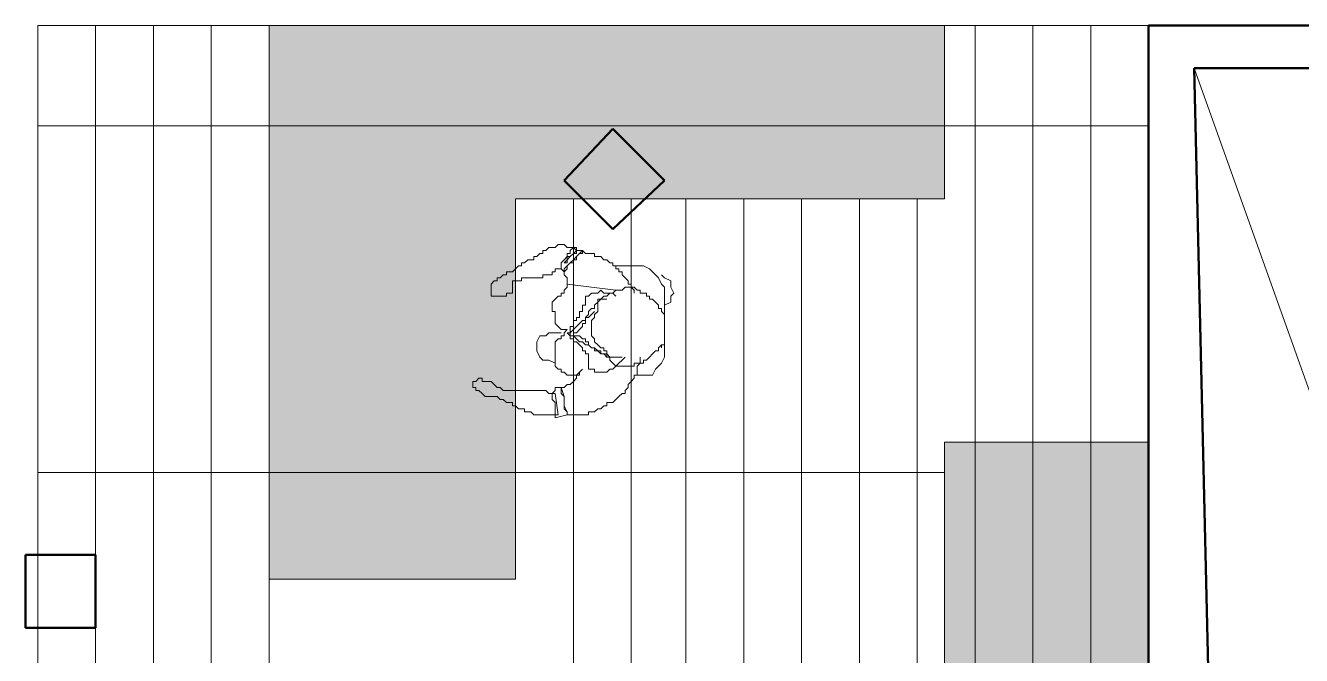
# Model space of a CAD drawing. Header units: millimetres. Extents: x 0.4 to 34.5, y 0.3 to 53.8.
# Drawn here: x 25.478 to 29.916, y 19.499 to 21.691 of the extents above; entities that cross this region are included whole.
import ezdxf

# ---------------------------------------------------------------- set-up
doc = ezdxf.new("R2010")
doc.units = ezdxf.units.MM
doc.header["$MEASUREMENT"] = 0
doc.layers.add('Layer 1', color=7, linetype='Continuous')

msp = doc.modelspace()

# ---------------------------------------------------------------- hatches: boundary and pattern name
at = {"layer": 'Layer 1', "true_color": 0xddba99}
for points in [[(26.3252, 21.6913), (26.3252, 19.7651), (27.1825, 19.7651), (27.1825, 21.088), (28.6748, 21.088), (28.6748, 21.6913)], [(28.6748, 20.2413), (29.3839, 20.2413), (29.3839, 15.3411), (28.6748, 15.3411)]]:
    msp.add_hatch(color=31, dxfattribs=at).paths.add_polyline_path(points)

# ---------------------------------------------------------------- linework, layer by layer
at = {"layer": 'Layer 1', "color": 33, "lineweight": 5, "true_color": 0xcc9966}
for points in [[(25.5208, 15.3411), (25.5208, 21.6913)], [(25.5208, 21.6913), (25.5208, 15.3411)], [(25.7219, 21.6913), (25.7219, 15.3411)], [(25.923, 21.6913), (25.923, 15.3411)], [(26.1241, 21.6913), (26.1241, 15.3411)], [(26.3252, 21.6913), (26.3252, 15.3411)], [(26.3252, 15.3411), (26.3252, 21.6913)], [(28.7806, 21.6913), (28.7806, 15.3411)], [(28.9817, 21.6913), (28.9817, 15.3411)], [(29.1828, 21.6913), (29.1828, 15.3411)], [(27.3836, 21.088), (27.3836, 15.3411)], [(27.5846, 21.088), (27.5846, 15.3411)], [(27.7751, 21.088), (27.7751, 15.3411)], [(27.9763, 21.088), (27.9763, 15.3411)], [(28.1773, 21.088), (28.1773, 15.3411)], [(28.3784, 21.088), (28.3784, 15.3411)], [(28.5795, 21.088), (28.5795, 15.3411)]]:
    msp.add_lwpolyline(points, dxfattribs=at)
at = {"layer": 'Layer 1', "color": 253, "lineweight": 5, "true_color": 0xccaa99}
msp.add_lwpolyline([(25.5208, 21.6913), (29.5426, 21.6913)], dxfattribs=at)
at = {"layer": 'Layer 1', "lineweight": 0}
for points in [[(26.3252, 21.6913), (26.3252, 19.7651), (27.1825, 19.7651), (27.1825, 21.088), (28.6748, 21.088), (28.6748, 21.6913), (26.3252, 21.6913)], [(27.3941, 20.9081), (27.3836, 20.9187), (27.373, 20.9187), (27.3624, 20.9187), (27.3518, 20.9292), (27.3412, 20.9292), (27.3306, 20.9292), (27.32, 20.9187), (27.3095, 20.9187), (27.2989, 20.9187), (27.2883, 20.9081), (27.2777, 20.9081), (27.2777, 20.8975), (27.2671, 20.8975), (27.2566, 20.8869), (27.246, 20.8869), (27.246, 20.8764), (27.2354, 20.8764), (27.2248, 20.8764), (27.2142, 20.8658), (27.2036, 20.8658), (27.2036, 20.8552), (27.193, 20.8552), (27.1825, 20.8446), (27.1719, 20.834), (27.1613, 20.834), (27.1507, 20.834), (27.1507, 20.8234), (27.1401, 20.8234), (27.1296, 20.8128), (27.119, 20.8128), (27.119, 20.8022), (27.1084, 20.8022), (27.0978, 20.7917), (27.0978, 20.7811), (27.0978, 20.7705), (27.0978, 20.7599), (27.0978, 20.7493), (27.1084, 20.7493), (27.119, 20.7493), (27.1296, 20.7493), (27.1401, 20.7493), (27.1507, 20.7493), (27.1507, 20.7599), (27.1613, 20.7599), (27.1719, 20.7599), (27.1719, 20.7811), (27.1719, 20.7917), (27.1719, 20.8022), (27.1825, 20.8022), (27.193, 20.8022), (27.2036, 20.8022), (27.2036, 20.8128), (27.2142, 20.8128), (27.2248, 20.8128), (27.2354, 20.8128), (27.246, 20.8128), (27.2566, 20.8128), (27.2671, 20.8128), (27.2777, 20.8128), (27.2777, 20.8234), (27.2883, 20.8234), (27.2989, 20.8234), (27.3095, 20.8234), (27.3095, 20.834), (27.32, 20.834), (27.32, 20.8446), (27.3306, 20.8446), (27.3412, 20.8446)], [(27.3518, 20.834), (27.3412, 20.8446), (27.3412, 20.8552), (27.3412, 20.8658), (27.3518, 20.8764), (27.3624, 20.8869), (27.3624, 20.8975), (27.373, 20.8975), (27.373, 20.9081), (27.3836, 20.9187), (27.3941, 20.9187), (27.3941, 20.9081), (27.3836, 20.8975), (27.373, 20.8869), (27.3624, 20.8869), (27.3624, 20.8764), (27.3518, 20.8658), (27.3624, 20.8658), (27.3624, 20.8764), (27.373, 20.8869), (27.3836, 20.8975), (27.3941, 20.8975), (27.3941, 20.9081), (27.4047, 20.9081), (27.4153, 20.9081), (27.4047, 20.8975), (27.3941, 20.8869), (27.3836, 20.8764), (27.373, 20.8658), (27.3624, 20.8552), (27.3624, 20.8446), (27.3518, 20.834)], [(27.5952, 20.7599), (27.5952, 20.7705), (27.5846, 20.7811), (27.5846, 20.7917), (27.5741, 20.7917), (27.5741, 20.8022), (27.5635, 20.8128), (27.5529, 20.8234), (27.5529, 20.834), (27.5423, 20.834), (27.5423, 20.8446), (27.5317, 20.8446), (27.5317, 20.8552), (27.5211, 20.8552), (27.5211, 20.8658), (27.5106, 20.8658), (27.5, 20.8764), (27.4894, 20.8764), (27.4788, 20.8869), (27.4682, 20.8869), (27.4576, 20.8869), (27.4576, 20.8975), (27.4471, 20.8975), (27.4365, 20.8975), (27.4259, 20.8975), (27.4153, 20.9081), (27.4153, 20.8975), (27.4047, 20.8975), (27.3941, 20.8869), (27.3941, 20.8764), (27.3836, 20.8764), (27.3836, 20.8658), (27.373, 20.8658), (27.3624, 20.8552), (27.3518, 20.8446), (27.3518, 20.834), (27.3518, 20.8234), (27.3624, 20.8128), (27.3624, 20.8022), (27.3624, 20.7917)], [(27.5952, 20.4742), (27.6164, 20.4742), (27.6376, 20.4742), (27.6587, 20.4742), (27.6693, 20.4953), (27.6799, 20.5059), (27.6905, 20.5165), (27.7011, 20.5377), (27.7011, 20.5482), (27.7011, 20.58), (27.7011, 20.6012), (27.7011, 20.6223), (27.7011, 20.6435), (27.7011, 20.6647), (27.7011, 20.6964), (27.7011, 20.7176), (27.7011, 20.7388), (27.7011, 20.7599), (27.7011, 20.7811), (27.6905, 20.7917), (27.6799, 20.8128), (27.6693, 20.8234), (27.6587, 20.834), (27.6481, 20.8446), (27.627, 20.8552), (27.6164, 20.8552), (27.5846, 20.8552), (27.5635, 20.8552), (27.5423, 20.8552), (27.5211, 20.8552)], [(27.7011, 20.7176), (27.7222, 20.7282), (27.7222, 20.7493), (27.7328, 20.7599), (27.7222, 20.7811), (27.7222, 20.8022), (27.7011, 20.8128), (27.6905, 20.8234)], [(27.5317, 20.7493), (27.5317, 20.7493), (27.5211, 20.7599), (27.5106, 20.7599), (27.5, 20.7599), (27.4894, 20.7599), (27.4788, 20.7705), (27.4682, 20.7599), (27.4576, 20.7599), (27.4471, 20.7599), (27.4365, 20.7493), (27.4259, 20.7493), (27.4259, 20.7388), (27.4259, 20.7282), (27.4259, 20.7176), (27.4153, 20.7176), (27.4153, 20.707), (27.4153, 20.6964), (27.4047, 20.6964), (27.4047, 20.6858), (27.4047, 20.6752), (27.3941, 20.6752), (27.3941, 20.6647), (27.3836, 20.6647), (27.3836, 20.6541), (27.3836, 20.6435), (27.373, 20.6435), (27.373, 20.6329), (27.373, 20.6223), (27.3624, 20.6223), (27.373, 20.6118), (27.373, 20.6012), (27.3836, 20.6012), (27.3836, 20.5906), (27.3941, 20.5906), (27.4047, 20.58), (27.4153, 20.5694), (27.4153, 20.5588), (27.4259, 20.5588), (27.4259, 20.5482), (27.4365, 20.5482), (27.4365, 20.5377), (27.4365, 20.5271), (27.4365, 20.5165), (27.4365, 20.5059), (27.4365, 20.4953), (27.4471, 20.4953), (27.4576, 20.4953), (27.4576, 20.4847), (27.4682, 20.4847), (27.4788, 20.4847), (27.4894, 20.4847), (27.5, 20.4847), (27.5106, 20.4953), (27.5211, 20.4953), (27.5317, 20.5059), (27.5423, 20.5165), (27.5529, 20.5271), (27.5635, 20.5377)], [(27.6905, 20.5694), (27.6905, 20.58), (27.7011, 20.58), (27.7011, 20.5906), (27.7011, 20.6012), (27.7011, 20.6118), (27.7011, 20.6223), (27.7011, 20.6329), (27.7011, 20.6435), (27.7011, 20.6541), (27.7011, 20.6647), (27.7011, 20.6752), (27.7011, 20.6858), (27.6905, 20.6964), (27.6905, 20.707), (27.6799, 20.707), (27.6799, 20.7176), (27.6693, 20.7282), (27.6587, 20.7388), (27.6481, 20.7388), (27.6481, 20.7493), (27.6376, 20.7493), (27.6376, 20.7599), (27.627, 20.7599), (27.6164, 20.7599), (27.6164, 20.7705), (27.6058, 20.7705), (27.5952, 20.7811), (27.5846, 20.7811), (27.5741, 20.7811), (27.5635, 20.7811), (27.5529, 20.7705), (27.5423, 20.7705), (27.5317, 20.7705), (27.5211, 20.7599), (27.5106, 20.7599), (27.5, 20.7493), (27.4894, 20.7493), (27.4788, 20.7388), (27.4682, 20.7388), (27.4682, 20.7176), (27.4682, 20.707), (27.4682, 20.6964), (27.4576, 20.6858), (27.4576, 20.6752), (27.4471, 20.6647), (27.4471, 20.6541), (27.4471, 20.6435), (27.4471, 20.6329), (27.4471, 20.6118), (27.4576, 20.6012), (27.4576, 20.5906), (27.4682, 20.58), (27.4788, 20.5694), (27.4894, 20.5694), (27.4894, 20.5588), (27.5, 20.5588), (27.5, 20.5482), (27.5, 20.5377), (27.5106, 20.5377), (27.5106, 20.5271), (27.5211, 20.5165), (27.5317, 20.5059), (27.5423, 20.5059), (27.5529, 20.5059), (27.5635, 20.5059), (27.5741, 20.5059), (27.5846, 20.5059), (27.5952, 20.5059), (27.5952, 20.5165), (27.6058, 20.5165), (27.6164, 20.5165), (27.627, 20.5165), (27.627, 20.5271), (27.6376, 20.5271), (27.6481, 20.5377), (27.6587, 20.5482), (27.6693, 20.5588), (27.6799, 20.5588), (27.6799, 20.5694), (27.6905, 20.58), (27.7011, 20.58), (27.7011, 20.5906)], [(27.5317, 20.5377), (27.5211, 20.5377), (27.5106, 20.5377), (27.5, 20.5377), (27.4894, 20.5482), (27.4788, 20.5482), (27.4788, 20.5588), (27.4682, 20.5588), (27.4576, 20.5588), (27.4576, 20.5694), (27.4471, 20.5694), (27.4365, 20.58), (27.4365, 20.5906), (27.4259, 20.5906), (27.4259, 20.6012), (27.4153, 20.6012), (27.4047, 20.6118), (27.3941, 20.6118), (27.3836, 20.6118), (27.3836, 20.6223), (27.3941, 20.6223), (27.4047, 20.6329), (27.4153, 20.6435), (27.4153, 20.6541), (27.4259, 20.6541), (27.4259, 20.6647), (27.4259, 20.6752), (27.4365, 20.6858), (27.4365, 20.6964), (27.4471, 20.707), (27.4576, 20.707), (27.4576, 20.7176), (27.4682, 20.7282), (27.4788, 20.7388), (27.4894, 20.7388), (27.5, 20.7388)], [(27.5529, 20.5377), (27.5423, 20.5377), (27.5317, 20.5377), (27.5211, 20.5377), (27.5106, 20.5377), (27.5, 20.5482), (27.4894, 20.5482), (27.4788, 20.5482), (27.4682, 20.5588), (27.4576, 20.5694), (27.4471, 20.5694), (27.4365, 20.58), (27.4259, 20.58), (27.4153, 20.5906), (27.4047, 20.5906), (27.3941, 20.6012), (27.3836, 20.6118), (27.373, 20.6118), (27.373, 20.6223), (27.3836, 20.6329), (27.3941, 20.6435), (27.4047, 20.6541), (27.4153, 20.6647), (27.4259, 20.6647), (27.4259, 20.6752), (27.4365, 20.6752), (27.4471, 20.6858), (27.4576, 20.6964)], [(27.32, 20.5165), (27.2989, 20.5271), (27.2777, 20.5271), (27.2671, 20.5377), (27.2566, 20.5588), (27.2566, 20.58), (27.2566, 20.5906), (27.2671, 20.6118), (27.2883, 20.6118), (27.2989, 20.6223), (27.32, 20.6223), (27.3412, 20.6223)], [(27.3306, 20.3366), (27.32, 20.3366), (27.3095, 20.3366), (27.2989, 20.3366), (27.2883, 20.3366), (27.2777, 20.3366), (27.2566, 20.3366), (27.246, 20.3366), (27.2354, 20.3472), (27.2248, 20.3472), (27.2142, 20.3472), (27.2142, 20.3577), (27.2036, 20.3577), (27.193, 20.3577), (27.1825, 20.3683), (27.1719, 20.3683), (27.1719, 20.3789), (27.1613, 20.3789), (27.1507, 20.3789), (27.1401, 20.3895), (27.1296, 20.3895), (27.119, 20.4001), (27.1084, 20.4001), (27.0978, 20.4001), (27.0872, 20.4001), (27.0766, 20.4001), (27.066, 20.4107), (27.0554, 20.4212), (27.0449, 20.4212), (27.0449, 20.4318), (27.0343, 20.4318), (27.0343, 20.4424), (27.0343, 20.453), (27.0449, 20.453), (27.0554, 20.4636), (27.066, 20.4636), (27.066, 20.453), (27.0766, 20.453), (27.0872, 20.453), (27.0978, 20.453), (27.1084, 20.4424), (27.119, 20.4318), (27.1296, 20.4318), (27.1401, 20.4212), (27.1507, 20.4212), (27.1613, 20.4212), (27.1719, 20.4212), (27.1825, 20.4212), (27.193, 20.4212), (27.2036, 20.4212), (27.2142, 20.4212), (27.2248, 20.4212), (27.2354, 20.4212), (27.246, 20.4212), (27.2566, 20.4212), (27.2671, 20.4212), (27.2777, 20.4212), (27.2883, 20.4212), (27.2989, 20.4107), (27.3095, 20.4107), (27.32, 20.4107)], [(27.3624, 20.3366), (27.3624, 20.3472), (27.3518, 20.3683), (27.3518, 20.3789), (27.3518, 20.4001), (27.3412, 20.4318), (27.32, 20.4318), (27.32, 20.4212), (27.3095, 20.4107), (27.3095, 20.4001), (27.3095, 20.3895), (27.32, 20.3789), (27.32, 20.3683), (27.32, 20.3577), (27.32, 20.3472), (27.32, 20.3366), (27.32, 20.326), (27.3624, 20.3366)], [(28.6748, 20.2413), (29.3839, 20.2413), (29.3839, 15.3411), (28.6748, 15.3411), (28.6748, 20.2413)]]:
    msp.add_lwpolyline(points, dxfattribs=at)
at = {"layer": 'Layer 1', "color": 33, "lineweight": 5, "true_color": 0xd0a073}
msp.add_lwpolyline([(26.3252, 21.6913), (26.3252, 19.7651), (27.1825, 19.7651), (27.1825, 21.088), (28.6748, 21.088), (28.6748, 21.6913), (26.3252, 21.6913)], dxfattribs=at)
at = {"layer": 'Layer 1', "color": 7, "lineweight": 50, "true_color": 0xffffff}
for points in [[(29.3839, 21.6913), (31.5324, 21.6913)], [(29.532, 21.6913), (29.3839, 21.6913)], [(29.3839, 15.3411), (29.3839, 21.6913)], [(29.5426, 21.5431), (31.5324, 21.5431)], [(29.5426, 21.5431), (29.6908, 15.1823)], [(27.5211, 21.3314), (27.3518, 21.1515)], [(27.7011, 21.1515), (27.5211, 21.3314)], [(27.3518, 21.1515), (27.5211, 20.9822)], [(27.5211, 20.9822), (27.7011, 21.1515)], [(25.7219, 19.8497), (25.4785, 19.8497)], [(25.4785, 19.8497), (25.4785, 19.5957)], [(25.7219, 19.5957), (25.7219, 19.8497)], [(25.4785, 19.5957), (25.7219, 19.5957)]]:
    msp.add_lwpolyline(points, dxfattribs=at)
at = {"layer": 'Layer 1', "color": 7, "lineweight": 5, "true_color": 0xffffff}
for points in [[(29.5426, 21.5431), (31.8605, 15.0447)], [(29.3839, 15.3411), (29.3839, 21.0351)], [(27.3941, 20.9081), (27.3836, 20.9187), (27.373, 20.9187), (27.3624, 20.9187), (27.3518, 20.9292), (27.3412, 20.9292), (27.3306, 20.9292), (27.32, 20.9187), (27.3095, 20.9187), (27.2989, 20.9187), (27.2883, 20.9081), (27.2777, 20.9081), (27.2777, 20.8975), (27.2671, 20.8975), (27.2566, 20.8869), (27.246, 20.8869), (27.246, 20.8764), (27.2354, 20.8764), (27.2248, 20.8764), (27.2142, 20.8658), (27.2036, 20.8658), (27.2036, 20.8552), (27.193, 20.8552), (27.1825, 20.8446), (27.1719, 20.834), (27.1613, 20.834), (27.1507, 20.834), (27.1507, 20.8234), (27.1401, 20.8234), (27.1296, 20.8128), (27.119, 20.8128), (27.119, 20.8022), (27.1084, 20.8022), (27.0978, 20.7917), (27.0978, 20.7811), (27.0978, 20.7705), (27.0978, 20.7599), (27.0978, 20.7493), (27.1084, 20.7493), (27.119, 20.7493), (27.1296, 20.7493), (27.1401, 20.7493), (27.1507, 20.7493), (27.1507, 20.7599), (27.1613, 20.7599), (27.1719, 20.7599), (27.1719, 20.7811), (27.1719, 20.7917), (27.1719, 20.8022), (27.1825, 20.8022), (27.193, 20.8022), (27.2036, 20.8022), (27.2036, 20.8128), (27.2142, 20.8128), (27.2248, 20.8128), (27.2354, 20.8128), (27.246, 20.8128), (27.2566, 20.8128), (27.2671, 20.8128), (27.2777, 20.8128), (27.2777, 20.8234), (27.2883, 20.8234), (27.2989, 20.8234), (27.3095, 20.8234), (27.3095, 20.834), (27.32, 20.834), (27.32, 20.8446), (27.3306, 20.8446), (27.3412, 20.8446)], [(27.3518, 20.834), (27.3412, 20.8446), (27.3412, 20.8552), (27.3412, 20.8658), (27.3518, 20.8764), (27.3624, 20.8869), (27.3624, 20.8975), (27.373, 20.8975), (27.373, 20.9081), (27.3836, 20.9187), (27.3941, 20.9187), (27.3941, 20.9081), (27.3836, 20.8975), (27.373, 20.8869), (27.3624, 20.8869), (27.3624, 20.8764), (27.3518, 20.8658), (27.3624, 20.8658), (27.3624, 20.8764), (27.373, 20.8869), (27.3836, 20.8975), (27.3941, 20.8975), (27.3941, 20.9081), (27.4047, 20.9081), (27.4153, 20.9081), (27.4047, 20.8975), (27.3941, 20.8869), (27.3836, 20.8764), (27.373, 20.8658), (27.3624, 20.8552), (27.3624, 20.8446), (27.3518, 20.834)], [(27.5952, 20.7599), (27.5952, 20.7705), (27.5846, 20.7811), (27.5846, 20.7917), (27.5741, 20.7917), (27.5741, 20.8022), (27.5635, 20.8128), (27.5529, 20.8234), (27.5529, 20.834), (27.5423, 20.834), (27.5423, 20.8446), (27.5317, 20.8446), (27.5317, 20.8552), (27.5211, 20.8552), (27.5211, 20.8658), (27.5106, 20.8658), (27.5, 20.8764), (27.4894, 20.8764), (27.4788, 20.8869), (27.4682, 20.8869), (27.4576, 20.8869), (27.4576, 20.8975), (27.4471, 20.8975), (27.4365, 20.8975), (27.4259, 20.8975), (27.4153, 20.9081), (27.4153, 20.8975), (27.4047, 20.8975), (27.3941, 20.8869), (27.3941, 20.8764), (27.3836, 20.8764), (27.3836, 20.8658), (27.373, 20.8658), (27.3624, 20.8552), (27.3518, 20.8446), (27.3518, 20.834), (27.3518, 20.8234), (27.3624, 20.8128), (27.3624, 20.8022), (27.3624, 20.7917)], [(27.5952, 20.4742), (27.6164, 20.4742), (27.6376, 20.4742), (27.6587, 20.4742), (27.6693, 20.4953), (27.6799, 20.5059), (27.6905, 20.5165), (27.7011, 20.5377), (27.7011, 20.5482), (27.7011, 20.58), (27.7011, 20.6012), (27.7011, 20.6223), (27.7011, 20.6435), (27.7011, 20.6647), (27.7011, 20.6964), (27.7011, 20.7176), (27.7011, 20.7388), (27.7011, 20.7599), (27.7011, 20.7811), (27.6905, 20.7917), (27.6799, 20.8128), (27.6693, 20.8234), (27.6587, 20.834), (27.6481, 20.8446), (27.627, 20.8552), (27.6164, 20.8552), (27.5846, 20.8552), (27.5635, 20.8552), (27.5423, 20.8552), (27.5211, 20.8552)], [(27.7011, 20.7176), (27.7222, 20.7282), (27.7222, 20.7493), (27.7328, 20.7599), (27.7222, 20.7811), (27.7222, 20.8022), (27.7011, 20.8128), (27.6905, 20.8234)], [(27.5317, 20.7493), (27.5317, 20.7493), (27.5211, 20.7599), (27.5106, 20.7599), (27.5, 20.7599), (27.4894, 20.7599), (27.4788, 20.7705), (27.4682, 20.7599), (27.4576, 20.7599), (27.4471, 20.7599), (27.4365, 20.7493), (27.4259, 20.7493), (27.4259, 20.7388), (27.4259, 20.7282), (27.4259, 20.7176), (27.4153, 20.7176), (27.4153, 20.707), (27.4153, 20.6964), (27.4047, 20.6964), (27.4047, 20.6858), (27.4047, 20.6752), (27.3941, 20.6752), (27.3941, 20.6647), (27.3836, 20.6647), (27.3836, 20.6541), (27.3836, 20.6435), (27.373, 20.6435), (27.373, 20.6329), (27.373, 20.6223), (27.3624, 20.6223), (27.373, 20.6118), (27.373, 20.6012), (27.3836, 20.6012), (27.3836, 20.5906), (27.3941, 20.5906), (27.4047, 20.58), (27.4153, 20.5694), (27.4153, 20.5588), (27.4259, 20.5588), (27.4259, 20.5482), (27.4365, 20.5482), (27.4365, 20.5377), (27.4365, 20.5271), (27.4365, 20.5165), (27.4365, 20.5059), (27.4365, 20.4953), (27.4471, 20.4953), (27.4576, 20.4953), (27.4576, 20.4847), (27.4682, 20.4847), (27.4788, 20.4847), (27.4894, 20.4847), (27.5, 20.4847), (27.5106, 20.4953), (27.5211, 20.4953), (27.5317, 20.5059), (27.5423, 20.5165), (27.5529, 20.5271), (27.5635, 20.5377)], [(27.6905, 20.5694), (27.6905, 20.58), (27.7011, 20.58), (27.7011, 20.5906), (27.7011, 20.6012), (27.7011, 20.6118), (27.7011, 20.6223), (27.7011, 20.6329), (27.7011, 20.6435), (27.7011, 20.6541), (27.7011, 20.6647), (27.7011, 20.6752), (27.7011, 20.6858), (27.6905, 20.6964), (27.6905, 20.707), (27.6799, 20.707), (27.6799, 20.7176), (27.6693, 20.7282), (27.6587, 20.7388), (27.6481, 20.7388), (27.6481, 20.7493), (27.6376, 20.7493), (27.6376, 20.7599), (27.627, 20.7599), (27.6164, 20.7599), (27.6164, 20.7705), (27.6058, 20.7705), (27.5952, 20.7811), (27.5846, 20.7811), (27.5741, 20.7811), (27.5635, 20.7811), (27.5529, 20.7705), (27.5423, 20.7705), (27.5317, 20.7705), (27.5211, 20.7599), (27.5106, 20.7599), (27.5, 20.7493), (27.4894, 20.7493), (27.4788, 20.7388), (27.4682, 20.7388), (27.4682, 20.7176), (27.4682, 20.707), (27.4682, 20.6964), (27.4576, 20.6858), (27.4576, 20.6752), (27.4471, 20.6647), (27.4471, 20.6541), (27.4471, 20.6435), (27.4471, 20.6329), (27.4471, 20.6118), (27.4576, 20.6012), (27.4576, 20.5906), (27.4682, 20.58), (27.4788, 20.5694), (27.4894, 20.5694), (27.4894, 20.5588), (27.5, 20.5588), (27.5, 20.5482), (27.5, 20.5377), (27.5106, 20.5377), (27.5106, 20.5271), (27.5211, 20.5165), (27.5317, 20.5059), (27.5423, 20.5059), (27.5529, 20.5059), (27.5635, 20.5059), (27.5741, 20.5059), (27.5846, 20.5059), (27.5952, 20.5059), (27.5952, 20.5165), (27.6058, 20.5165), (27.6164, 20.5165), (27.627, 20.5165), (27.627, 20.5271), (27.6376, 20.5271), (27.6481, 20.5377), (27.6587, 20.5482), (27.6693, 20.5588), (27.6799, 20.5588), (27.6799, 20.5694), (27.6905, 20.58), (27.7011, 20.58), (27.7011, 20.5906)], [(27.5317, 20.5377), (27.5211, 20.5377), (27.5106, 20.5377), (27.5, 20.5377), (27.4894, 20.5482), (27.4788, 20.5482), (27.4788, 20.5588), (27.4682, 20.5588), (27.4576, 20.5588), (27.4576, 20.5694), (27.4471, 20.5694), (27.4365, 20.58), (27.4365, 20.5906), (27.4259, 20.5906), (27.4259, 20.6012), (27.4153, 20.6012), (27.4047, 20.6118), (27.3941, 20.6118), (27.3836, 20.6118), (27.3836, 20.6223), (27.3941, 20.6223), (27.4047, 20.6329), (27.4153, 20.6435), (27.4153, 20.6541), (27.4259, 20.6541), (27.4259, 20.6647), (27.4259, 20.6752), (27.4365, 20.6858), (27.4365, 20.6964), (27.4471, 20.707), (27.4576, 20.707), (27.4576, 20.7176), (27.4682, 20.7282), (27.4788, 20.7388), (27.4894, 20.7388), (27.5, 20.7388)], [(27.5529, 20.5377), (27.5423, 20.5377), (27.5317, 20.5377), (27.5211, 20.5377), (27.5106, 20.5377), (27.5, 20.5482), (27.4894, 20.5482), (27.4788, 20.5482), (27.4682, 20.5588), (27.4576, 20.5694), (27.4471, 20.5694), (27.4365, 20.58), (27.4259, 20.58), (27.4153, 20.5906), (27.4047, 20.5906), (27.3941, 20.6012), (27.3836, 20.6118), (27.373, 20.6118), (27.373, 20.6223), (27.3836, 20.6329), (27.3941, 20.6435), (27.4047, 20.6541), (27.4153, 20.6647), (27.4259, 20.6647), (27.4259, 20.6752), (27.4365, 20.6752), (27.4471, 20.6858), (27.4576, 20.6964)], [(27.32, 20.5165), (27.2989, 20.5271), (27.2777, 20.5271), (27.2671, 20.5377), (27.2566, 20.5588), (27.2566, 20.58), (27.2566, 20.5906), (27.2671, 20.6118), (27.2883, 20.6118), (27.2989, 20.6223), (27.32, 20.6223), (27.3412, 20.6223)], [(27.3306, 20.3366), (27.32, 20.3366), (27.3095, 20.3366), (27.2989, 20.3366), (27.2883, 20.3366), (27.2777, 20.3366), (27.2566, 20.3366), (27.246, 20.3366), (27.2354, 20.3472), (27.2248, 20.3472), (27.2142, 20.3472), (27.2142, 20.3577), (27.2036, 20.3577), (27.193, 20.3577), (27.1825, 20.3683), (27.1719, 20.3683), (27.1719, 20.3789), (27.1613, 20.3789), (27.1507, 20.3789), (27.1401, 20.3895), (27.1296, 20.3895), (27.119, 20.4001), (27.1084, 20.4001), (27.0978, 20.4001), (27.0872, 20.4001), (27.0766, 20.4001), (27.066, 20.4107), (27.0554, 20.4212), (27.0449, 20.4212), (27.0449, 20.4318), (27.0343, 20.4318), (27.0343, 20.4424), (27.0343, 20.453), (27.0449, 20.453), (27.0554, 20.4636), (27.066, 20.4636), (27.066, 20.453), (27.0766, 20.453), (27.0872, 20.453), (27.0978, 20.453), (27.1084, 20.4424), (27.119, 20.4318), (27.1296, 20.4318), (27.1401, 20.4212), (27.1507, 20.4212), (27.1613, 20.4212), (27.1719, 20.4212), (27.1825, 20.4212), (27.193, 20.4212), (27.2036, 20.4212), (27.2142, 20.4212), (27.2248, 20.4212), (27.2354, 20.4212), (27.246, 20.4212), (27.2566, 20.4212), (27.2671, 20.4212), (27.2777, 20.4212), (27.2883, 20.4212), (27.2989, 20.4107), (27.3095, 20.4107), (27.32, 20.4107)], [(27.3624, 20.3366), (27.3624, 20.3472), (27.3518, 20.3683), (27.3518, 20.3789), (27.3518, 20.4001), (27.3412, 20.4318), (27.32, 20.4318), (27.32, 20.4212), (27.3095, 20.4107), (27.3095, 20.4001), (27.3095, 20.3895), (27.32, 20.3789), (27.32, 20.3683), (27.32, 20.3577), (27.32, 20.3472), (27.32, 20.3366), (27.32, 20.326), (27.3624, 20.3366)], [(27.3306, 20.3366), (27.32, 20.4107)], [(28.6748, 20.2413), (29.3839, 20.2413), (29.3839, 15.3411), (28.6748, 15.3411), (28.6748, 20.2413)], [(28.6748, 15.3411), (28.6748, 20.2413)], [(28.6748, 20.2413), (29.3839, 20.2413)], [(26.3252, 19.7651), (27.1825, 19.7651)]]:
    msp.add_lwpolyline(points, dxfattribs=at)
at = {"layer": 'Layer 1', "color": 31, "lineweight": 5, "true_color": 0xddba99}
for points in [[(25.5208, 21.342), (29.3839, 21.342)], [(25.5208, 20.1355), (28.6748, 20.1355)]]:
    msp.add_lwpolyline(points, dxfattribs=at)
at = {"layer": 'Layer 1', "lineweight": 0}
msp.add_open_spline([(27.6164, 20.5377), (27.6164, 20.5377), (27.6164, 20.5271), (27.6164, 20.5271), (27.6164, 20.5271), (27.6164, 20.5165), (27.6164, 20.5165), (27.6164, 20.5165), (27.6058, 20.5059), (27.6058, 20.5059), (27.6058, 20.5059), (27.6058, 20.4953), (27.6058, 20.4953), (27.6058, 20.4953), (27.6058, 20.4847), (27.6058, 20.4847), (27.6058, 20.4847), (27.6058, 20.4742), (27.6058, 20.4742), (27.6058, 20.4742), (27.5952, 20.4742), (27.5952, 20.4742), (27.5952, 20.4742), (27.5952, 20.4636), (27.5952, 20.4636), (27.5952, 20.4636), (27.5846, 20.453), (27.5846, 20.453), (27.5846, 20.453), (27.5741, 20.4424), (27.5741, 20.4424), (27.5741, 20.4424), (27.5741, 20.4318), (27.5741, 20.4318), (27.5741, 20.4318), (27.5635, 20.4212), (27.5635, 20.4212), (27.5635, 20.4212), (27.5635, 20.4107), (27.5635, 20.4107), (27.5635, 20.4107), (27.5529, 20.4107), (27.5529, 20.4107), (27.5529, 20.4107), (27.5423, 20.4001), (27.5423, 20.4001), (27.5423, 20.4001), (27.5317, 20.3895), (27.5317, 20.3895), (27.5317, 20.3895), (27.5211, 20.3789), (27.5211, 20.3789), (27.5211, 20.3789), (27.5106, 20.3789), (27.5106, 20.3789), (27.5106, 20.3789), (27.5, 20.3789), (27.5, 20.3789), (27.5, 20.3789), (27.5, 20.3683), (27.5, 20.3683), (27.5, 20.3683), (27.4894, 20.3683), (27.4894, 20.3683), (27.4894, 20.3683), (27.4788, 20.3577), (27.4788, 20.3577), (27.4788, 20.3577), (27.4682, 20.3577), (27.4682, 20.3577), (27.4682, 20.3577), (27.4576, 20.3472), (27.4576, 20.3472), (27.4576, 20.3472), (27.4471, 20.3472), (27.4471, 20.3472), (27.4471, 20.3472), (27.4365, 20.3472), (27.4365, 20.3472), (27.4365, 20.3472), (27.4365, 20.3366), (27.4365, 20.3366), (27.4365, 20.3366), (27.4259, 20.3366), (27.4259, 20.3366), (27.4259, 20.3366), (27.4153, 20.3366), (27.4153, 20.3366), (27.4153, 20.3366), (27.4047, 20.3366), (27.4047, 20.3366), (27.4047, 20.3366), (27.3941, 20.3366), (27.3941, 20.3366), (27.3941, 20.3366), (27.3836, 20.3366), (27.3836, 20.3366), (27.3836, 20.3366), (27.373, 20.3366), (27.373, 20.3366), (27.373, 20.3366), (27.3624, 20.3366), (27.3624, 20.3366), (27.3624, 20.3366), (27.3624, 20.3472), (27.3624, 20.3472), (27.3624, 20.3472), (27.3518, 20.3577), (27.3518, 20.3577), (27.3518, 20.3577), (27.3518, 20.3683), (27.3518, 20.3683), (27.3518, 20.3683), (27.3518, 20.3789), (27.3518, 20.3789), (27.3518, 20.3789), (27.3518, 20.3895), (27.3518, 20.3895), (27.3518, 20.3895), (27.3518, 20.4001), (27.3518, 20.4001), (27.3518, 20.4001), (27.3412, 20.4107), (27.3412, 20.4107), (27.3412, 20.4107), (27.3412, 20.4212), (27.3412, 20.4212), (27.3412, 20.4212), (27.3412, 20.4318), (27.3412, 20.4318), (27.3412, 20.4318), (27.3518, 20.4318), (27.3518, 20.4318), (27.3518, 20.4318), (27.3624, 20.4424), (27.3624, 20.4424), (27.3624, 20.4424), (27.373, 20.4424), (27.373, 20.4424), (27.373, 20.4424), (27.3836, 20.453), (27.3836, 20.453), (27.3836, 20.453), (27.3941, 20.4636), (27.3941, 20.4636), (27.3941, 20.4636), (27.3941, 20.4742), (27.3941, 20.4742), (27.3941, 20.4742), (27.4047, 20.4847), (27.4047, 20.4847), (27.4047, 20.4847), (27.4153, 20.4953), (27.4153, 20.4953), (27.4153, 20.4953), (27.4047, 20.4847), (27.4047, 20.4847), (27.4047, 20.4847), (27.4047, 20.4742), (27.4047, 20.4742), (27.4047, 20.4742), (27.3941, 20.4742), (27.3941, 20.4742), (27.3941, 20.4742), (27.3836, 20.4742), (27.3836, 20.4742), (27.3836, 20.4742), (27.373, 20.4742), (27.373, 20.4742), (27.373, 20.4742), (27.3624, 20.4742), (27.3624, 20.4742), (27.3624, 20.4742), (27.3518, 20.4847), (27.3518, 20.4847), (27.3518, 20.4847), (27.3412, 20.4847), (27.3412, 20.4847), (27.3412, 20.4847), (27.3412, 20.4953), (27.3412, 20.4953), (27.3412, 20.4953), (27.3306, 20.4953), (27.3306, 20.4953), (27.3306, 20.4953), (27.32, 20.5059), (27.32, 20.5059), (27.32, 20.5059), (27.32, 20.5165), (27.32, 20.5165), (27.32, 20.5165), (27.32, 20.5271), (27.32, 20.5271), (27.32, 20.5271), (27.32, 20.5377), (27.32, 20.5377), (27.32, 20.5377), (27.32, 20.5588), (27.32, 20.5588), (27.32, 20.5588), (27.32, 20.5694), (27.32, 20.5694), (27.32, 20.5694), (27.32, 20.58), (27.32, 20.58), (27.32, 20.58), (27.32, 20.5906), (27.32, 20.5906), (27.32, 20.5906), (27.3306, 20.6012), (27.3306, 20.6012), (27.3306, 20.6012), (27.3412, 20.6012), (27.3412, 20.6012), (27.3412, 20.6012), (27.3412, 20.6118), (27.3412, 20.6118), (27.3412, 20.6118), (27.3518, 20.6118), (27.3518, 20.6118), (27.3518, 20.6118), (27.3518, 20.6223), (27.3518, 20.6223), (27.3518, 20.6223), (27.3624, 20.6329), (27.3624, 20.6329), (27.3624, 20.6329), (27.3518, 20.6329), (27.3518, 20.6329), (27.3518, 20.6329), (27.3412, 20.6329), (27.3412, 20.6329), (27.3412, 20.6329), (27.3306, 20.6435), (27.3306, 20.6435), (27.3306, 20.6435), (27.32, 20.6541), (27.32, 20.6541), (27.32, 20.6541), (27.32, 20.6647), (27.32, 20.6647), (27.32, 20.6647), (27.32, 20.6752), (27.32, 20.6752), (27.32, 20.6752), (27.32, 20.6964), (27.32, 20.6964), (27.32, 20.6964), (27.3095, 20.6964), (27.3095, 20.6964), (27.3095, 20.6964), (27.3095, 20.707), (27.3095, 20.707), (27.3095, 20.707), (27.3095, 20.7176), (27.3095, 20.7176), (27.3095, 20.7176), (27.3095, 20.7282), (27.3095, 20.7282), (27.3095, 20.7282), (27.32, 20.7388), (27.32, 20.7388), (27.32, 20.7388), (27.3306, 20.7493), (27.3306, 20.7493), (27.3306, 20.7493), (27.3412, 20.7493), (27.3412, 20.7493), (27.3412, 20.7493), (27.3412, 20.7599), (27.3412, 20.7599), (27.3412, 20.7599), (27.3518, 20.7599), (27.3518, 20.7599), (27.3518, 20.7599), (27.3518, 20.7705), (27.3518, 20.7705), (27.3518, 20.7705), (27.3624, 20.7811), (27.3624, 20.7811), (27.3624, 20.7811), (27.3624, 20.7917), (27.3624, 20.7917), (27.3624, 20.7917), (27.5317, 20.7705), (27.5317, 20.7705)], degree=3, knots=[0, 0, 0, 0, 1, 1, 1, 2, 2, 2, 3, 3, 3, 4, 4, 4, 5, 5, 5, 6, 6, 6, 7, 7, 7, 8, 8, 8, 9, 9, 9, 10, 10, 10, 11, 11, 11, 12, 12, 12, 13, 13, 13, 14, 14, 14, 15, 15, 15, 16, 16, 16, 17, 17, 17, 18, 18, 18, 19, 19, 19, 20, 20, 20, 21, 21, 21, 22, 22, 22, 23, 23, 23, 24, 24, 24, 25, 25, 25, 26, 26, 26, 27, 27, 27, 28, 28, 28, 29, 29, 29, 30, 30, 30, 31, 31, 31, 32, 32, 32, 33, 33, 33, 34, 34, 34, 35, 35, 35, 36, 36, 36, 37, 37, 37, 38, 38, 38, 39, 39, 39, 40, 40, 40, 41, 41, 41, 42, 42, 42, 43, 43, 43, 44, 44, 44, 45, 45, 45, 46, 46, 46, 47, 47, 47, 48, 48, 48, 49, 49, 49, 50, 50, 50, 51, 51, 51, 52, 52, 52, 53, 53, 53, 54, 54, 54, 55, 55, 55, 56, 56, 56, 57, 57, 57, 58, 58, 58, 59, 59, 59, 60, 60, 60, 61, 61, 61, 62, 62, 62, 63, 63, 63, 64, 64, 64, 65, 65, 65, 66, 66, 66, 67, 67, 67, 68, 68, 68, 69, 69, 69, 70, 70, 70, 71, 71, 71, 72, 72, 72, 73, 73, 73, 74, 74, 74, 75, 75, 75, 76, 76, 76, 77, 77, 77, 78, 78, 78, 79, 79, 79, 80, 80, 80, 81, 81, 81, 82, 82, 82, 83, 83, 83, 84, 84, 84, 85, 85, 85, 86, 86, 86, 87, 87, 87, 88, 88, 88, 89, 89, 89, 90, 90, 90, 91, 91, 91, 92, 92, 92, 93, 93, 93, 94, 94, 94, 95, 95, 95, 95], dxfattribs=at)
at = {"layer": 'Layer 1', "color": 7, "lineweight": 5, "true_color": 0xffffff}
msp.add_open_spline([(27.6164, 20.5377), (27.6164, 20.5377), (27.6164, 20.5271), (27.6164, 20.5271), (27.6164, 20.5271), (27.6164, 20.5165), (27.6164, 20.5165), (27.6164, 20.5165), (27.6058, 20.5059), (27.6058, 20.5059), (27.6058, 20.5059), (27.6058, 20.4953), (27.6058, 20.4953), (27.6058, 20.4953), (27.6058, 20.4847), (27.6058, 20.4847), (27.6058, 20.4847), (27.6058, 20.4742), (27.6058, 20.4742), (27.6058, 20.4742), (27.5952, 20.4742), (27.5952, 20.4742), (27.5952, 20.4742), (27.5952, 20.4636), (27.5952, 20.4636), (27.5952, 20.4636), (27.5846, 20.453), (27.5846, 20.453), (27.5846, 20.453), (27.5741, 20.4424), (27.5741, 20.4424), (27.5741, 20.4424), (27.5741, 20.4318), (27.5741, 20.4318), (27.5741, 20.4318), (27.5635, 20.4212), (27.5635, 20.4212), (27.5635, 20.4212), (27.5635, 20.4107), (27.5635, 20.4107), (27.5635, 20.4107), (27.5529, 20.4107), (27.5529, 20.4107), (27.5529, 20.4107), (27.5423, 20.4001), (27.5423, 20.4001), (27.5423, 20.4001), (27.5317, 20.3895), (27.5317, 20.3895), (27.5317, 20.3895), (27.5211, 20.3789), (27.5211, 20.3789), (27.5211, 20.3789), (27.5106, 20.3789), (27.5106, 20.3789), (27.5106, 20.3789), (27.5, 20.3789), (27.5, 20.3789), (27.5, 20.3789), (27.5, 20.3683), (27.5, 20.3683), (27.5, 20.3683), (27.4894, 20.3683), (27.4894, 20.3683), (27.4894, 20.3683), (27.4788, 20.3577), (27.4788, 20.3577), (27.4788, 20.3577), (27.4682, 20.3577), (27.4682, 20.3577), (27.4682, 20.3577), (27.4576, 20.3472), (27.4576, 20.3472), (27.4576, 20.3472), (27.4471, 20.3472), (27.4471, 20.3472), (27.4471, 20.3472), (27.4365, 20.3472), (27.4365, 20.3472), (27.4365, 20.3472), (27.4365, 20.3366), (27.4365, 20.3366), (27.4365, 20.3366), (27.4259, 20.3366), (27.4259, 20.3366), (27.4259, 20.3366), (27.4153, 20.3366), (27.4153, 20.3366), (27.4153, 20.3366), (27.4047, 20.3366), (27.4047, 20.3366), (27.4047, 20.3366), (27.3941, 20.3366), (27.3941, 20.3366), (27.3941, 20.3366), (27.3836, 20.3366), (27.3836, 20.3366), (27.3836, 20.3366), (27.373, 20.3366), (27.373, 20.3366), (27.373, 20.3366), (27.3624, 20.3366), (27.3624, 20.3366), (27.3624, 20.3366), (27.3624, 20.3472), (27.3624, 20.3472), (27.3624, 20.3472), (27.3518, 20.3577), (27.3518, 20.3577), (27.3518, 20.3577), (27.3518, 20.3683), (27.3518, 20.3683), (27.3518, 20.3683), (27.3518, 20.3789), (27.3518, 20.3789), (27.3518, 20.3789), (27.3518, 20.3895), (27.3518, 20.3895), (27.3518, 20.3895), (27.3518, 20.4001), (27.3518, 20.4001), (27.3518, 20.4001), (27.3412, 20.4107), (27.3412, 20.4107), (27.3412, 20.4107), (27.3412, 20.4212), (27.3412, 20.4212), (27.3412, 20.4212), (27.3412, 20.4318), (27.3412, 20.4318), (27.3412, 20.4318), (27.3518, 20.4318), (27.3518, 20.4318), (27.3518, 20.4318), (27.3624, 20.4424), (27.3624, 20.4424), (27.3624, 20.4424), (27.373, 20.4424), (27.373, 20.4424), (27.373, 20.4424), (27.3836, 20.453), (27.3836, 20.453), (27.3836, 20.453), (27.3941, 20.4636), (27.3941, 20.4636), (27.3941, 20.4636), (27.3941, 20.4742), (27.3941, 20.4742), (27.3941, 20.4742), (27.4047, 20.4847), (27.4047, 20.4847), (27.4047, 20.4847), (27.4153, 20.4953), (27.4153, 20.4953), (27.4153, 20.4953), (27.4047, 20.4847), (27.4047, 20.4847), (27.4047, 20.4847), (27.4047, 20.4742), (27.4047, 20.4742), (27.4047, 20.4742), (27.3941, 20.4742), (27.3941, 20.4742), (27.3941, 20.4742), (27.3836, 20.4742), (27.3836, 20.4742), (27.3836, 20.4742), (27.373, 20.4742), (27.373, 20.4742), (27.373, 20.4742), (27.3624, 20.4742), (27.3624, 20.4742), (27.3624, 20.4742), (27.3518, 20.4847), (27.3518, 20.4847), (27.3518, 20.4847), (27.3412, 20.4847), (27.3412, 20.4847), (27.3412, 20.4847), (27.3412, 20.4953), (27.3412, 20.4953), (27.3412, 20.4953), (27.3306, 20.4953), (27.3306, 20.4953), (27.3306, 20.4953), (27.32, 20.5059), (27.32, 20.5059), (27.32, 20.5059), (27.32, 20.5165), (27.32, 20.5165), (27.32, 20.5165), (27.32, 20.5271), (27.32, 20.5271), (27.32, 20.5271), (27.32, 20.5377), (27.32, 20.5377), (27.32, 20.5377), (27.32, 20.5588), (27.32, 20.5588), (27.32, 20.5588), (27.32, 20.5694), (27.32, 20.5694), (27.32, 20.5694), (27.32, 20.58), (27.32, 20.58), (27.32, 20.58), (27.32, 20.5906), (27.32, 20.5906), (27.32, 20.5906), (27.3306, 20.6012), (27.3306, 20.6012), (27.3306, 20.6012), (27.3412, 20.6012), (27.3412, 20.6012), (27.3412, 20.6012), (27.3412, 20.6118), (27.3412, 20.6118), (27.3412, 20.6118), (27.3518, 20.6118), (27.3518, 20.6118), (27.3518, 20.6118), (27.3518, 20.6223), (27.3518, 20.6223), (27.3518, 20.6223), (27.3624, 20.6329), (27.3624, 20.6329), (27.3624, 20.6329), (27.3518, 20.6329), (27.3518, 20.6329), (27.3518, 20.6329), (27.3412, 20.6329), (27.3412, 20.6329), (27.3412, 20.6329), (27.3306, 20.6435), (27.3306, 20.6435), (27.3306, 20.6435), (27.32, 20.6541), (27.32, 20.6541), (27.32, 20.6541), (27.32, 20.6647), (27.32, 20.6647), (27.32, 20.6647), (27.32, 20.6752), (27.32, 20.6752), (27.32, 20.6752), (27.32, 20.6964), (27.32, 20.6964), (27.32, 20.6964), (27.3095, 20.6964), (27.3095, 20.6964), (27.3095, 20.6964), (27.3095, 20.707), (27.3095, 20.707), (27.3095, 20.707), (27.3095, 20.7176), (27.3095, 20.7176), (27.3095, 20.7176), (27.3095, 20.7282), (27.3095, 20.7282), (27.3095, 20.7282), (27.32, 20.7388), (27.32, 20.7388), (27.32, 20.7388), (27.3306, 20.7493), (27.3306, 20.7493), (27.3306, 20.7493), (27.3412, 20.7493), (27.3412, 20.7493), (27.3412, 20.7493), (27.3412, 20.7599), (27.3412, 20.7599), (27.3412, 20.7599), (27.3518, 20.7599), (27.3518, 20.7599), (27.3518, 20.7599), (27.3518, 20.7705), (27.3518, 20.7705), (27.3518, 20.7705), (27.3624, 20.7811), (27.3624, 20.7811), (27.3624, 20.7811), (27.3624, 20.7917), (27.3624, 20.7917), (27.3624, 20.7917), (27.5317, 20.7705), (27.5317, 20.7705)], degree=3, knots=[0, 0, 0, 0, 1, 1, 1, 2, 2, 2, 3, 3, 3, 4, 4, 4, 5, 5, 5, 6, 6, 6, 7, 7, 7, 8, 8, 8, 9, 9, 9, 10, 10, 10, 11, 11, 11, 12, 12, 12, 13, 13, 13, 14, 14, 14, 15, 15, 15, 16, 16, 16, 17, 17, 17, 18, 18, 18, 19, 19, 19, 20, 20, 20, 21, 21, 21, 22, 22, 22, 23, 23, 23, 24, 24, 24, 25, 25, 25, 26, 26, 26, 27, 27, 27, 28, 28, 28, 29, 29, 29, 30, 30, 30, 31, 31, 31, 32, 32, 32, 33, 33, 33, 34, 34, 34, 35, 35, 35, 36, 36, 36, 37, 37, 37, 38, 38, 38, 39, 39, 39, 40, 40, 40, 41, 41, 41, 42, 42, 42, 43, 43, 43, 44, 44, 44, 45, 45, 45, 46, 46, 46, 47, 47, 47, 48, 48, 48, 49, 49, 49, 50, 50, 50, 51, 51, 51, 52, 52, 52, 53, 53, 53, 54, 54, 54, 55, 55, 55, 56, 56, 56, 57, 57, 57, 58, 58, 58, 59, 59, 59, 60, 60, 60, 61, 61, 61, 62, 62, 62, 63, 63, 63, 64, 64, 64, 65, 65, 65, 66, 66, 66, 67, 67, 67, 68, 68, 68, 69, 69, 69, 70, 70, 70, 71, 71, 71, 72, 72, 72, 73, 73, 73, 74, 74, 74, 75, 75, 75, 76, 76, 76, 77, 77, 77, 78, 78, 78, 79, 79, 79, 80, 80, 80, 81, 81, 81, 82, 82, 82, 83, 83, 83, 84, 84, 84, 85, 85, 85, 86, 86, 86, 87, 87, 87, 88, 88, 88, 89, 89, 89, 90, 90, 90, 91, 91, 91, 92, 92, 92, 93, 93, 93, 94, 94, 94, 95, 95, 95, 95], dxfattribs=at)

doc.saveas('drawing.dxf')
